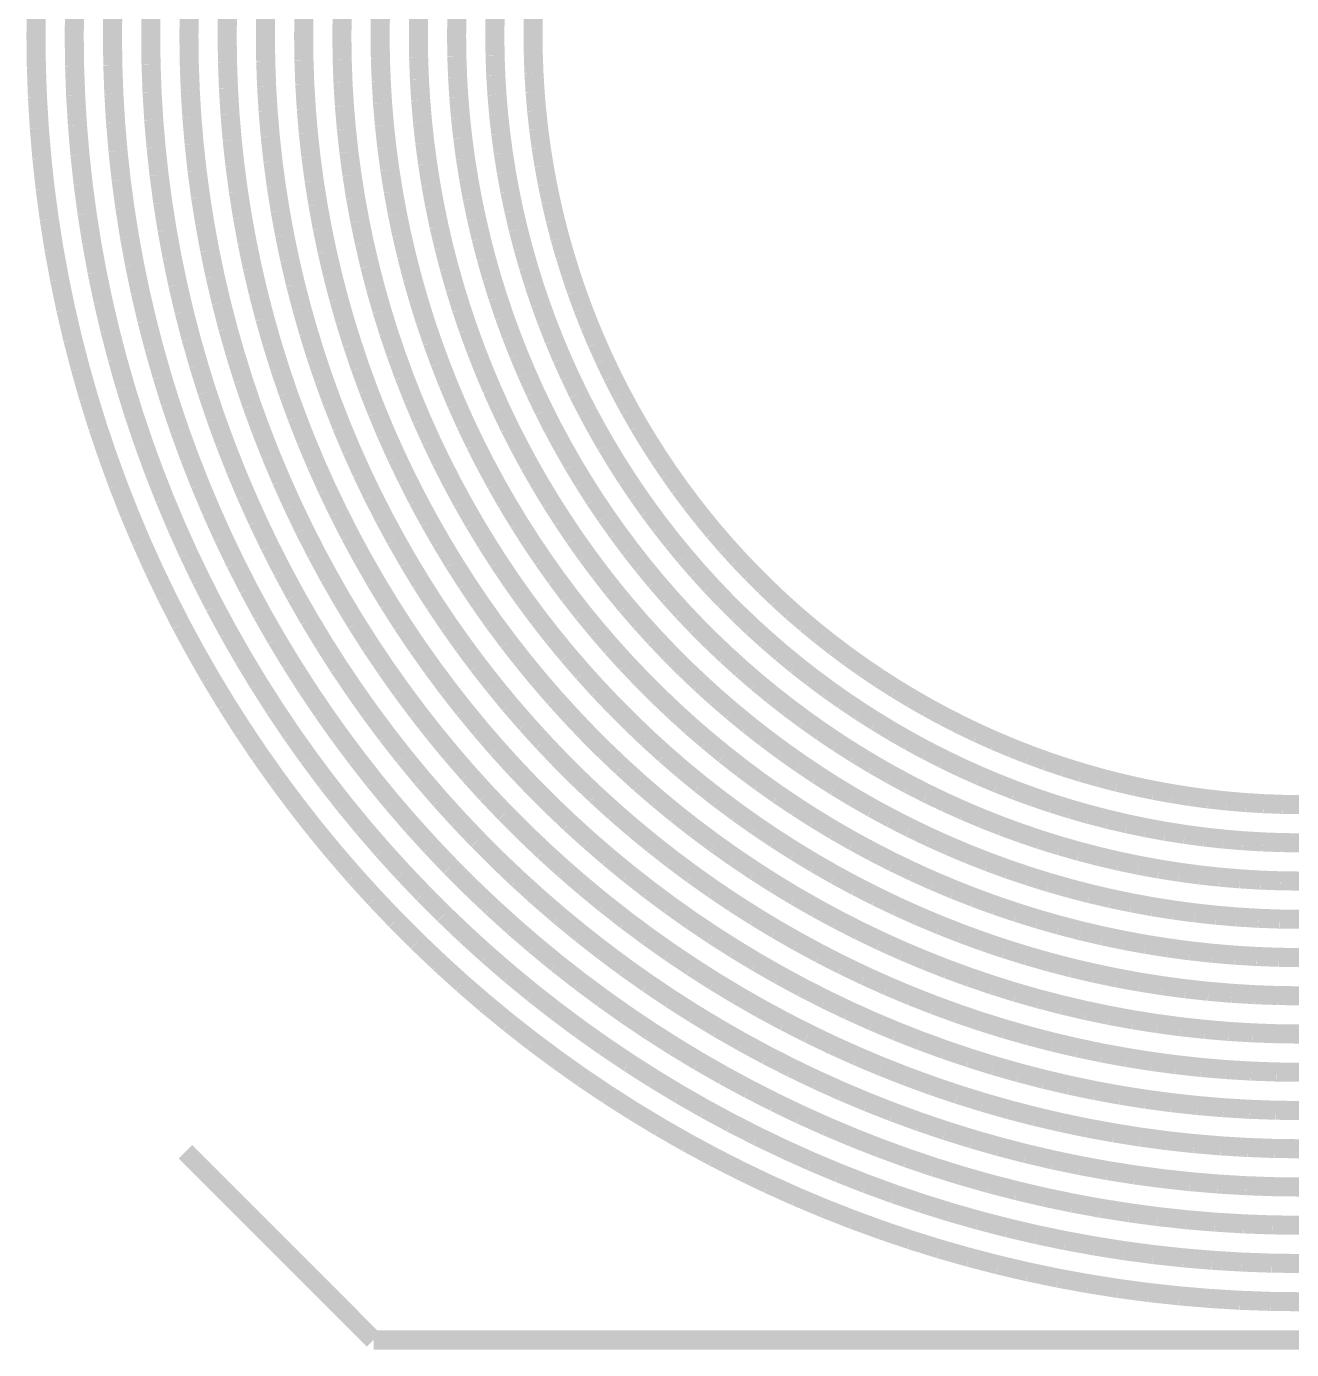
# Model space of a CAD drawing. Header units: millimetres. Extents: x -43 to 75, y 27 to 82.
# Drawn here: x 51.23 to 61.32, y 61.45 to 71.99 of the extents above; entities that cross this region are included whole.
import ezdxf

# ---------------------------------------------------------------- set-up
doc = ezdxf.new("R2010")
doc.units = ezdxf.units.MM
doc.layers.add('solderpaste_top', color=7, linetype='Continuous')

msp = doc.modelspace()

# ---------------------------------------------------------------- linework, layer by layer
at = {"layer": 'solderpaste_top', "color": 171, "const_width": 0.152}
for points in [[(51.3096, 71.9162), (51.3126, 72.1618)], [(55.2738, 72.066), (55.2792, 72.2157)], [(51.6144, 71.9162), (51.6173, 72.1544)], [(51.9192, 71.9162), (51.922, 72.147)], [(52.224, 71.9162), (52.2267, 72.1397)], [(52.5288, 71.9162), (52.5314, 72.1323)], [(52.8336, 71.9162), (52.8361, 72.1249)], [(53.1384, 71.9162), (53.1408, 72.1176)], [(53.4432, 71.9162), (53.4455, 72.1102)], [(53.748, 71.9162), (53.7503, 72.1028)], [(54.0528, 71.9162), (54.055, 72.0955)], [(54.3576, 71.9162), (54.3597, 72.0881)], [(54.6624, 71.9162), (54.6644, 72.0807)], [(54.9672, 71.9162), (54.9691, 72.0734)], [(55.272, 71.9162), (55.2738, 72.066)], [(51.3125, 71.6725), (51.3096, 71.9162)], [(51.6173, 71.6798), (51.6144, 71.9162)], [(51.922, 71.6872), (51.9192, 71.9162)], [(52.2267, 71.6946), (52.224, 71.9162)], [(52.5314, 71.7019), (52.5288, 71.9162)], [(52.8361, 71.7093), (52.8336, 71.9162)], [(53.1408, 71.7167), (53.1384, 71.9162)], [(53.4455, 71.724), (53.4432, 71.9162)], [(53.7502, 71.7314), (53.748, 71.9162)], [(54.0549, 71.7388), (54.0528, 71.9162)], [(54.3597, 71.7461), (54.3576, 71.9162)], [(54.6644, 71.7535), (54.6624, 71.9162)], [(54.9691, 71.7609), (54.9672, 71.9162)], [(55.272, 71.9162), (55.2738, 71.7682)], [(54.0614, 71.5614), (54.0549, 71.7388)], [(54.3658, 71.5762), (54.3597, 71.7461)], [(54.6703, 71.5909), (54.6644, 71.7535)], [(54.9747, 71.6056), (54.9691, 71.7609)], [(55.2738, 71.7682), (55.2792, 71.6203)], [(51.3214, 71.4289), (51.3125, 71.6725)], [(51.6258, 71.4436), (51.6173, 71.6798)], [(51.9303, 71.4584), (51.922, 71.6872)], [(52.2347, 71.4731), (52.2267, 71.6946)], [(52.5392, 71.4878), (52.5314, 71.7019)], [(52.8436, 71.5025), (52.8361, 71.7093)], [(53.148, 71.5173), (53.1408, 71.7167)], [(53.4525, 71.532), (53.4455, 71.724)], [(53.7569, 71.5467), (53.7502, 71.7314)], [(53.4641, 71.3402), (53.4525, 71.532)], [(53.7681, 71.3622), (53.7569, 71.5467)], [(54.0721, 71.3843), (54.0614, 71.5614)], [(54.3761, 71.4064), (54.3658, 71.5762)], [(54.6801, 71.4285), (54.6703, 71.5909)], [(54.9841, 71.4506), (54.9747, 71.6056)], [(55.2792, 71.6203), (55.2881, 71.4726)], [(51.3361, 71.1856), (51.3214, 71.4289)], [(51.6401, 71.2077), (51.6258, 71.4436)], [(51.9441, 71.2298), (51.9303, 71.4584)], [(52.2481, 71.2519), (52.2347, 71.4731)], [(52.5521, 71.2739), (52.5392, 71.4878)], [(52.8561, 71.296), (52.8436, 71.5025)], [(53.1601, 71.3181), (53.148, 71.5173)], [(54.6938, 71.2664), (54.6801, 71.4285)], [(54.9972, 71.2958), (54.9841, 71.4506)], [(55.2881, 71.4726), (55.3006, 71.3252)], [(53.1769, 71.1193), (53.1601, 71.3181)], [(53.4803, 71.1487), (53.4641, 71.3402)], [(53.7837, 71.1781), (53.7681, 71.3622)], [(54.0871, 71.2075), (54.0721, 71.3843)], [(54.3905, 71.2369), (54.3761, 71.4064)], [(55.3006, 71.3252), (55.3166, 71.1781)], [(51.9634, 71.0016), (51.9441, 71.2298)], [(52.2668, 71.031), (52.2481, 71.2519)], [(52.5702, 71.0604), (52.5521, 71.2739)], [(52.8736, 71.0898), (52.8561, 71.296)], [(54.4089, 71.0679), (54.3905, 71.2369)], [(54.7115, 71.1046), (54.6938, 71.2664)], [(55.0141, 71.1413), (54.9972, 71.2958)], [(51.3567, 70.9428), (51.3361, 71.1856)], [(51.6601, 70.9722), (51.6401, 71.2077)], [(53.1986, 70.9209), (53.1769, 71.1193)], [(53.5012, 70.9576), (53.4803, 71.1487)], [(53.8038, 70.9944), (53.7837, 71.1781)], [(54.1063, 71.0311), (54.0871, 71.2075)], [(54.7331, 70.9433), (54.7115, 71.1046)], [(55.0347, 70.9874), (55.0141, 71.1413)], [(55.3166, 71.1781), (55.3363, 71.0314)], [(51.9883, 70.7739), (51.9634, 71.0016)], [(52.2909, 70.8107), (52.2668, 71.031)], [(52.5934, 70.8474), (52.5702, 71.0604)], [(52.896, 70.8842), (52.8736, 71.0898)], [(54.1299, 70.8552), (54.1063, 71.0311)], [(54.4315, 70.8993), (54.4089, 71.0679)], [(55.3363, 71.0314), (55.3594, 70.8852)], [(51.3831, 70.7005), (51.3567, 70.9428)], [(51.6857, 70.7372), (51.6601, 70.9722)], [(53.225, 70.7231), (53.1986, 70.9209)], [(53.5266, 70.7672), (53.5012, 70.9576)], [(53.8283, 70.8112), (53.8038, 70.9944)], [(54.4581, 70.7313), (54.4315, 70.8993)], [(54.7585, 70.7826), (54.7331, 70.9433)], [(55.059, 70.8339), (55.0347, 70.9874)], [(52.3202, 70.591), (52.2909, 70.8107)], [(52.6218, 70.635), (52.5934, 70.8474)], [(52.9234, 70.6791), (52.896, 70.8842)], [(53.8572, 70.6287), (53.8283, 70.8112)], [(54.1576, 70.68), (54.1299, 70.8552)], [(55.087, 70.6811), (55.059, 70.8339)], [(55.3594, 70.8852), (55.3861, 70.7397)], [(51.4154, 70.4589), (51.3831, 70.7005)], [(51.717, 70.5029), (51.6857, 70.7372)], [(52.0186, 70.547), (51.9883, 70.7739)], [(53.2563, 70.526), (53.225, 70.7231)], [(53.5567, 70.5774), (53.5266, 70.7672)], [(54.4887, 70.564), (54.4581, 70.7313)], [(54.7878, 70.6226), (54.7585, 70.7826)], [(55.3861, 70.7397), (55.4163, 70.5948)], [(52.3549, 70.3721), (52.3202, 70.591)], [(52.6554, 70.4234), (52.6218, 70.635)], [(52.9558, 70.4747), (52.9234, 70.6791)], [(53.5914, 70.3883), (53.5567, 70.5774)], [(53.8905, 70.4469), (53.8572, 70.6287)], [(54.1896, 70.5055), (54.1576, 70.68)], [(54.821, 70.4633), (54.7878, 70.6226)], [(55.1186, 70.5291), (55.087, 70.6811)], [(55.4163, 70.5948), (55.4499, 70.4507)], [(51.754, 70.2695), (51.717, 70.5029)], [(52.0545, 70.3208), (52.0186, 70.547)], [(52.9931, 70.2712), (52.9558, 70.4747)], [(53.2922, 70.3298), (53.2563, 70.526)], [(54.2258, 70.3317), (54.1896, 70.5055)], [(54.5234, 70.3975), (54.4887, 70.564)], [(55.154, 70.3778), (55.1186, 70.5291)], [(51.4536, 70.2182), (51.4154, 70.4589)], [(52.3949, 70.1541), (52.3549, 70.3721)], [(52.694, 70.2127), (52.6554, 70.4234)], [(53.6305, 70.2002), (53.5914, 70.3883)], [(53.9282, 70.266), (53.8905, 70.4469)], [(54.5621, 70.2319), (54.5234, 70.3975)], [(54.8581, 70.3048), (54.821, 70.4633)], [(55.193, 70.2274), (55.154, 70.3778)], [(55.4499, 70.4507), (55.4871, 70.3075)], [(51.7966, 70.037), (51.754, 70.2695)], [(52.0957, 70.0955), (52.0545, 70.3208)], [(53.0353, 70.0687), (52.9931, 70.2712)], [(53.3329, 70.1344), (53.2922, 70.3298)], [(53.9702, 70.086), (53.9282, 70.266)], [(54.2662, 70.159), (54.2258, 70.3317)], [(54.8989, 70.1473), (54.8581, 70.3048)], [(55.4871, 70.3075), (55.5277, 70.1652)], [(51.4975, 69.9784), (51.4536, 70.2182)], [(52.4401, 69.9371), (52.3949, 70.1541)], [(52.7377, 70.0029), (52.694, 70.2127)], [(53.6743, 70.0131), (53.6305, 70.2002)], [(54.3107, 69.9872), (54.2662, 70.159)], [(54.6048, 70.0673), (54.5621, 70.2319)], [(55.2356, 70.078), (55.193, 70.2274)], [(55.5277, 70.1652), (55.5717, 70.0239)], [(52.1425, 69.8713), (52.0957, 70.0955)], [(53.0824, 69.8672), (53.0353, 70.0687)], [(53.3783, 69.9401), (53.3329, 70.1344)], [(54.0166, 69.9071), (53.9702, 70.086)], [(54.6515, 69.9037), (54.6048, 70.0673)], [(54.9435, 69.9909), (54.8989, 70.1473)], [(55.2818, 69.9297), (55.2356, 70.078)], [(51.5472, 69.7398), (51.4975, 69.9784)], [(51.8448, 69.8056), (51.7966, 70.037)], [(52.7865, 69.7942), (52.7377, 70.0029)], [(53.7225, 69.827), (53.6743, 70.0131)], [(54.3594, 69.8166), (54.3107, 69.9872)], [(54.9919, 69.8355), (54.9435, 69.9909)], [(55.5717, 70.0239), (55.6191, 69.8837)], [(52.1946, 69.6483), (52.1425, 69.8713)], [(52.4905, 69.7213), (52.4401, 69.9371)], [(53.1343, 69.6669), (53.0824, 69.8672)], [(53.4284, 69.747), (53.3783, 69.9401)], [(54.0673, 69.7294), (54.0166, 69.9071)], [(54.7021, 69.7413), (54.6515, 69.9037)], [(55.3316, 69.7826), (55.2818, 69.9297)], [(55.6191, 69.8837), (55.6699, 69.7447)], [(51.6027, 69.5025), (51.5472, 69.7398)], [(51.8986, 69.5754), (51.8448, 69.8056)], [(52.8402, 69.5868), (52.7865, 69.7942)], [(53.4832, 69.5551), (53.4284, 69.747)], [(53.7752, 69.6422), (53.7225, 69.827)], [(54.4122, 69.6472), (54.3594, 69.8166)], [(54.7566, 69.5802), (54.7021, 69.7413)], [(55.0441, 69.6814), (54.9919, 69.8355)], [(55.3849, 69.6367), (55.3316, 69.7826)], [(55.6699, 69.7447), (55.7241, 69.607)], [(52.2521, 69.4267), (52.1946, 69.6483)], [(52.5461, 69.5068), (52.4905, 69.7213)], [(53.1911, 69.4679), (53.1343, 69.6669)], [(53.8324, 69.4588), (53.7752, 69.6422)], [(54.1223, 69.553), (54.0673, 69.7294)], [(54.4691, 69.4791), (54.4122, 69.6472)], [(55.0999, 69.5286), (55.0441, 69.6814)], [(55.4418, 69.4921), (55.3849, 69.6367)], [(51.958, 69.3466), (51.8986, 69.5754)], [(52.899, 69.3808), (52.8402, 69.5868)], [(53.5425, 69.3646), (53.4832, 69.5551)], [(54.1815, 69.3779), (54.1223, 69.553)], [(54.815, 69.4205), (54.7566, 69.5802)], [(55.1595, 69.3771), (55.0999, 69.5286)], [(55.7241, 69.607), (55.7815, 69.4707)], [(51.6639, 69.2665), (51.6027, 69.5025)], [(52.3149, 69.2065), (52.2521, 69.4267)], [(52.607, 69.2936), (52.5461, 69.5068)], [(53.2527, 69.2704), (53.1911, 69.4679)], [(53.894, 69.2767), (53.8324, 69.4588)], [(54.53, 69.3124), (54.4691, 69.4791)], [(54.8772, 69.2622), (54.815, 69.4205)], [(55.5021, 69.3489), (55.4418, 69.4921)], [(55.7815, 69.4707), (55.8423, 69.3357)], [(52.0228, 69.1193), (51.958, 69.3466)], [(52.9628, 69.1762), (52.899, 69.3808)], [(53.6065, 69.1756), (53.5425, 69.3646)], [(54.245, 69.2043), (54.1815, 69.3779)], [(54.5949, 69.1473), (54.53, 69.3124)], [(55.2227, 69.2272), (55.1595, 69.3771)], [(55.5658, 69.2073), (55.5021, 69.3489)], [(55.8423, 69.3357), (55.9062, 69.2023)], [(51.7307, 69.0322), (51.6639, 69.2665)], [(52.383, 68.9878), (52.3149, 69.2065)], [(52.6729, 69.082), (52.607, 69.2936)], [(53.319, 69.0744), (53.2527, 69.2704)], [(53.96, 69.0962), (53.894, 69.2767)], [(54.9432, 69.1055), (54.8772, 69.2622)], [(55.2894, 69.0788), (55.2227, 69.2272)], [(55.633, 69.0672), (55.5658, 69.2073)], [(52.0931, 68.8936), (52.0228, 69.1193)], [(53.0314, 68.9732), (52.9628, 69.1762)], [(53.675, 68.9882), (53.6065, 69.1756)], [(54.3126, 69.0323), (54.245, 69.2043)], [(54.6638, 68.9837), (54.5949, 69.1473)], [(55.013, 68.9504), (54.9432, 69.1055)], [(55.9062, 69.2023), (55.9734, 69.0704)], [(51.8032, 68.7995), (51.7307, 69.0322)], [(52.7439, 68.8721), (52.6729, 69.082)], [(53.39, 68.8801), (53.319, 69.0744)], [(54.0303, 68.9174), (53.96, 69.0962)], [(54.3843, 68.862), (54.3126, 69.0323)], [(55.3598, 68.9321), (55.2894, 69.0788)], [(55.7035, 68.9288), (55.633, 69.0672)], [(55.9734, 69.0704), (56.0438, 68.9402)], [(52.1689, 68.6697), (52.0931, 68.8936)], [(52.4564, 68.7709), (52.383, 68.9878)], [(53.105, 68.772), (53.0314, 68.9732)], [(53.748, 68.8025), (53.675, 68.9882)], [(54.1049, 68.7403), (54.0303, 68.9174)], [(54.7366, 68.8219), (54.6638, 68.9837)], [(55.0865, 68.797), (55.013, 68.9504)], [(55.4336, 68.7871), (55.3598, 68.9321)], [(55.7774, 68.7921), (55.7035, 68.9288)], [(56.0438, 68.9402), (56.1172, 68.8118)], [(51.8814, 68.5686), (51.8032, 68.7995)], [(52.82, 68.6639), (52.7439, 68.8721)], [(53.4657, 68.6875), (53.39, 68.8801)], [(53.8255, 68.6186), (53.748, 68.8025)], [(54.4602, 68.6935), (54.3843, 68.862)], [(54.8133, 68.6619), (54.7366, 68.8219)], [(55.1638, 68.6455), (55.0865, 68.797)], [(55.511, 68.644), (55.4336, 68.7871)], [(55.8545, 68.6573), (55.7774, 68.7921)], [(56.1172, 68.8118), (56.1938, 68.6851)], [(52.535, 68.5558), (52.4564, 68.7709)], [(53.1834, 68.5726), (53.105, 68.772)], [(53.546, 68.4968), (53.4657, 68.6875)], [(54.1838, 68.565), (54.1049, 68.7403)], [(54.5401, 68.5268), (54.4602, 68.6935)], [(56.1938, 68.6851), (56.2734, 68.5604)], [(52.25, 68.4477), (52.1689, 68.6697)], [(52.9011, 68.4576), (52.82, 68.6639)], [(53.2666, 68.3751), (53.1834, 68.5726)], [(53.9074, 68.4366), (53.8255, 68.6186)], [(54.8939, 68.5038), (54.8133, 68.6619)], [(55.2446, 68.4958), (55.1638, 68.6455)], [(55.5918, 68.5027), (55.511, 68.644)], [(55.9349, 68.5243), (55.8545, 68.6573)], [(51.965, 68.3397), (51.8814, 68.5686)], [(52.6188, 68.3427), (52.535, 68.5558)], [(53.6309, 68.3082), (53.546, 68.4968)], [(54.2669, 68.3918), (54.1838, 68.565)], [(54.624, 68.3622), (54.5401, 68.5268)], [(54.9782, 68.3477), (54.8939, 68.5038)], [(55.3291, 68.3482), (55.2446, 68.4958)], [(55.676, 68.3635), (55.5918, 68.5027)], [(56.0184, 68.3934), (55.9349, 68.5243)], [(56.2734, 68.5604), (56.356, 68.4376)], [(52.3365, 68.2278), (52.25, 68.4477)], [(52.9871, 68.2534), (52.9011, 68.4576)], [(53.3545, 68.1797), (53.2666, 68.3751)], [(53.9936, 68.2567), (53.9074, 68.4366)], [(54.3541, 68.2205), (54.2669, 68.3918)], [(54.7118, 68.1996), (54.624, 68.3622)], [(55.7635, 68.2263), (55.676, 68.3635)], [(56.1051, 68.2645), (56.0184, 68.3934)], [(56.356, 68.4376), (56.4415, 68.3168)], [(52.0542, 68.1128), (51.965, 68.3397)], [(52.7077, 68.1317), (52.6188, 68.3427)], [(53.7204, 68.1216), (53.6309, 68.3082)], [(54.0842, 68.0789), (53.9936, 68.2567)], [(55.0663, 68.1937), (54.9782, 68.3477)], [(55.417, 68.2027), (55.3291, 68.3482)], [(56.1949, 68.1377), (56.1051, 68.2645)], [(56.4415, 68.3168), (56.5299, 68.1982)], [(52.4283, 68.0099), (52.3365, 68.2278)], [(53.0781, 68.0513), (52.9871, 68.2534)], [(53.4472, 67.9865), (53.3545, 68.1797)], [(54.4455, 68.0515), (54.3541, 68.2205)], [(54.8036, 68.0392), (54.7118, 68.1996)], [(55.1581, 68.0418), (55.0663, 68.1937)], [(55.5085, 68.0593), (55.417, 68.2027)], [(55.8543, 68.0913), (55.7635, 68.2263)], [(56.5299, 68.1982), (56.6212, 68.0817)], [(52.1488, 67.8882), (52.0542, 68.1128)], [(52.8017, 67.9228), (52.7077, 68.1317)], [(53.1739, 67.8514), (53.0781, 68.0513)], [(53.8143, 67.9372), (53.7204, 68.1216)], [(54.1791, 67.9033), (54.0842, 68.0789)], [(54.5409, 67.8847), (54.4455, 68.0515)], [(55.6034, 67.9182), (55.5085, 68.0593)], [(55.9483, 67.9585), (55.8543, 68.0913)], [(56.2877, 68.0131), (56.1949, 68.1377)], [(56.6212, 68.0817), (56.7152, 67.9674)], [(52.5253, 67.7944), (52.4283, 68.0099)], [(53.5444, 67.7956), (53.4472, 67.9865)], [(54.8992, 67.881), (54.8036, 68.0392)], [(55.2536, 67.8923), (55.1581, 68.0418)], [(56.0455, 67.8281), (55.9483, 67.9585)], [(56.3835, 67.8908), (56.2877, 68.0131)], [(56.7152, 67.9674), (56.812, 67.8555)], [(52.2489, 67.6659), (52.1488, 67.8882)], [(52.9007, 67.7163), (52.8017, 67.9228)], [(53.2746, 67.6539), (53.1739, 67.8514)], [(53.9127, 67.7552), (53.8143, 67.9372)], [(54.2781, 67.7301), (54.1791, 67.9033)], [(54.6403, 67.7202), (54.5409, 67.8847)], [(54.9986, 67.7252), (54.8992, 67.881)], [(55.3526, 67.745), (55.2536, 67.8923)], [(55.7017, 67.7794), (55.6034, 67.9182)], [(56.4823, 67.7709), (56.3835, 67.8908)], [(56.812, 67.8555), (56.9115, 67.7459)], [(52.6275, 67.5813), (52.5253, 67.7944)], [(53.6463, 67.6071), (53.5444, 67.7956)], [(54.0154, 67.5756), (53.9127, 67.7552)], [(54.3814, 67.5594), (54.2781, 67.7301)], [(55.4552, 67.6002), (55.3526, 67.745)], [(55.8034, 67.643), (55.7017, 67.7794)], [(56.1459, 67.7), (56.0455, 67.8281)], [(56.5839, 67.6534), (56.4823, 67.7709)], [(56.9115, 67.7459), (57.0136, 67.6388)], [(52.3542, 67.4462), (52.2489, 67.6659)], [(53.0047, 67.5123), (52.9007, 67.7163)], [(53.3799, 67.459), (53.2746, 67.6539)], [(54.7437, 67.5582), (54.6403, 67.7202)], [(55.1017, 67.5719), (54.9986, 67.7252)], [(55.9083, 67.5091), (55.8034, 67.643)], [(56.2493, 67.5743), (56.1459, 67.7)], [(56.6883, 67.5384), (56.5839, 67.6534)], [(57.0136, 67.6388), (57.1182, 67.5342)], [(52.7348, 67.3706), (52.6275, 67.5813)], [(53.7527, 67.4211), (53.6463, 67.6071)], [(54.1225, 67.3985), (54.0154, 67.5756)], [(54.4887, 67.3912), (54.3814, 67.5594)], [(54.8509, 67.3987), (54.7437, 67.5582)], [(55.2086, 67.4211), (55.1017, 67.5719)], [(55.5612, 67.4579), (55.4552, 67.6002)], [(56.3557, 67.4513), (56.2493, 67.5743)], [(56.7954, 67.4259), (56.6883, 67.5384)], [(57.1182, 67.5342), (57.2253, 67.4321)], [(52.4649, 67.229), (52.3542, 67.4462)], [(53.1135, 67.3108), (53.0047, 67.5123)], [(53.49, 67.2666), (53.3799, 67.459)], [(53.8635, 67.2377), (53.7527, 67.4211)], [(55.319, 67.2729), (55.2086, 67.4211)], [(55.6706, 67.3182), (55.5612, 67.4579)], [(56.0163, 67.3778), (55.9083, 67.5091)], [(56.4651, 67.3308), (56.3557, 67.4513)], [(56.9053, 67.316), (56.7954, 67.4259)], [(57.2253, 67.4321), (57.3349, 67.3326)], [(52.8471, 67.1627), (52.7348, 67.3706)], [(53.2272, 67.112), (53.1135, 67.3108)], [(54.2337, 67.2241), (54.1225, 67.3985)], [(54.6001, 67.2256), (54.4887, 67.3912)], [(54.962, 67.2419), (54.8509, 67.3987)], [(55.7834, 67.1813), (55.6706, 67.3182)], [(56.1276, 67.2491), (56.0163, 67.3778)], [(56.5773, 67.213), (56.4651, 67.3308)], [(57.0178, 67.2089), (56.9053, 67.316)], [(57.3349, 67.3326), (57.4468, 67.2358)], [(52.5808, 67.0146), (52.4649, 67.229)], [(53.6046, 67.0769), (53.49, 67.2666)], [(53.9788, 67.0571), (53.8635, 67.2377)], [(54.3492, 67.0524), (54.2337, 67.2241)], [(54.7154, 67.0627), (54.6001, 67.2256)], [(55.0768, 67.0878), (54.962, 67.2419)], [(55.433, 67.1274), (55.319, 67.2729)], [(56.2419, 67.1232), (56.1276, 67.2491)], [(56.6924, 67.0979), (56.5773, 67.213)], [(57.1328, 67.1045), (57.0178, 67.2089)], [(57.4468, 67.2358), (57.5611, 67.1418)], [(52.9645, 66.9575), (52.8471, 67.1627)], [(53.3457, 66.9161), (53.2272, 67.112)], [(55.5504, 66.9847), (55.433, 67.1274)], [(55.8994, 67.047), (55.7834, 67.1813)], [(56.3592, 67.0001), (56.2419, 67.1232)], [(56.8102, 66.9857), (56.6924, 67.0979)], [(57.2503, 67.0029), (57.1328, 67.1045)], [(57.5611, 67.1418), (57.6776, 67.0505)], [(52.7018, 66.803), (52.5808, 67.0146)], [(53.7238, 66.89), (53.6046, 67.0769)], [(54.0984, 66.8793), (53.9788, 67.0571)], [(54.4688, 66.8836), (54.3492, 67.0524)], [(54.8346, 66.9027), (54.7154, 67.0627)], [(55.1953, 66.9365), (55.0768, 67.0878)], [(56.0187, 66.9156), (55.8994, 67.047)], [(56.4795, 66.8798), (56.3592, 67.0001)], [(57.3702, 66.9041), (57.2503, 67.0029)], [(57.6776, 67.0505), (57.7962, 66.9621)], [(53.0868, 66.7552), (52.9645, 66.9575)], [(53.4689, 66.723), (53.3457, 66.9161)], [(53.8475, 66.7061), (53.7238, 66.89)], [(54.9577, 66.7457), (54.8346, 66.9027)], [(55.3175, 66.7882), (55.1953, 66.9365)], [(55.6713, 66.8449), (55.5504, 66.9847)], [(56.1411, 66.7872), (56.0187, 66.9156)], [(56.9307, 66.8763), (56.8102, 66.9857)], [(57.4925, 66.8083), (57.3702, 66.9041)], [(57.7962, 66.9621), (57.917, 66.8766)], [(52.8279, 66.5944), (52.7018, 66.803)], [(54.2222, 66.7044), (54.0984, 66.8793)], [(54.5924, 66.7177), (54.4688, 66.8836)], [(55.4431, 66.6428), (55.3175, 66.7882)], [(55.7955, 66.7081), (55.6713, 66.8449)], [(56.2666, 66.6617), (56.1411, 66.7872)], [(56.6026, 66.7625), (56.4795, 66.8798)], [(57.0537, 66.7699), (56.9307, 66.8763)], [(57.6171, 66.7155), (57.4925, 66.8083)], [(57.917, 66.8766), (58.0398, 66.794)], [(58.0398, 66.794), (58.1645, 66.7144)], [(53.2139, 66.556), (53.0868, 66.7552)], [(53.5967, 66.533), (53.4689, 66.723)], [(53.9756, 66.5253), (53.8475, 66.7061)], [(54.3502, 66.5326), (54.2222, 66.7044)], [(54.72, 66.5548), (54.5924, 66.7177)], [(55.0845, 66.5916), (54.9577, 66.7457)], [(55.923, 66.5743), (55.7955, 66.7081)], [(56.7285, 66.6482), (56.6026, 66.7625)], [(57.1794, 66.6665), (57.0537, 66.7699)], [(57.7439, 66.6257), (57.6171, 66.7155)], [(58.1645, 66.7144), (58.2912, 66.6378)], [(52.959, 66.3889), (52.8279, 66.5944)], [(55.215, 66.4407), (55.0845, 66.5916)], [(55.5723, 66.5005), (55.4431, 66.6428)], [(56.0537, 66.4436), (55.923, 66.5743)], [(56.395, 66.5393), (56.2666, 66.6617)], [(56.8572, 66.5369), (56.7285, 66.6482)], [(57.3075, 66.5661), (57.1794, 66.6665)], [(57.8728, 66.539), (57.7439, 66.6257)], [(58.2912, 66.6378), (58.4196, 66.5644)], [(53.3458, 66.3598), (53.2139, 66.556)], [(53.729, 66.3461), (53.5967, 66.533)], [(54.1081, 66.3475), (53.9756, 66.5253)], [(54.4824, 66.3639), (54.3502, 66.5326)], [(54.8515, 66.3951), (54.72, 66.5548)], [(55.7049, 66.3614), (55.5723, 66.5005)], [(56.5264, 66.42), (56.395, 66.5393)], [(56.9885, 66.4289), (56.8572, 66.5369)], [(57.4379, 66.4689), (57.3075, 66.5661)], [(57.5707, 66.3749), (57.4379, 66.4689)], [(58.0037, 66.4555), (57.8728, 66.539)], [(58.4196, 66.5644), (58.5498, 66.494)], [(58.5498, 66.494), (58.6817, 66.4268)], [(53.095, 66.1867), (52.959, 66.3889)], [(53.4824, 66.167), (53.3458, 66.3598)], [(54.6186, 66.1985), (54.4824, 66.3639)], [(54.9869, 66.2385), (54.8515, 66.3951)], [(55.3491, 66.2929), (55.215, 66.4407)], [(55.8408, 66.2255), (55.7049, 66.3614)], [(56.1875, 66.3161), (56.0537, 66.4436)], [(56.6607, 66.304), (56.5264, 66.42)], [(57.1224, 66.324), (56.9885, 66.4289)], [(57.7057, 66.2841), (57.5707, 66.3749)], [(58.1367, 66.3751), (58.0037, 66.4555)], [(58.2715, 66.298), (58.1367, 66.3751)], [(58.6817, 66.4268), (58.8151, 66.3629)], [(58.8151, 66.3629), (58.9501, 66.3021)], [(53.8659, 66.1625), (53.729, 66.3461)], [(54.2447, 66.1731), (54.1081, 66.3475)], [(55.4868, 66.1485), (55.3491, 66.2929)], [(56.3243, 66.1919), (56.1875, 66.3161)], [(56.7976, 66.1912), (56.6607, 66.304)], [(57.2588, 66.2223), (57.1224, 66.324)], [(57.8429, 66.1966), (57.7057, 66.2841)], [(58.4082, 66.2241), (58.2715, 66.298)], [(58.9501, 66.3021), (59.0864, 66.2447)], [(53.2359, 65.9878), (53.095, 66.1867)], [(53.6237, 65.9774), (53.4824, 66.167)], [(54.0071, 65.9822), (53.8659, 66.1625)], [(54.3856, 66.002), (54.2447, 66.1731)], [(54.7587, 66.0364), (54.6186, 66.1985)], [(55.1259, 66.0853), (54.9869, 66.2385)], [(55.6279, 66.0074), (55.4868, 66.1485)], [(55.9799, 66.0929), (55.8408, 66.2255)], [(56.4641, 66.071), (56.3243, 66.1919)], [(56.9373, 66.0818), (56.7976, 66.1912)], [(57.3976, 66.124), (57.2588, 66.2223)], [(57.9821, 66.1124), (57.8429, 66.1966)], [(58.5466, 66.1536), (58.4082, 66.2241)], [(58.6867, 66.0864), (58.5466, 66.1536)], [(59.0864, 66.2447), (59.2241, 66.1905)], [(59.2241, 66.1905), (59.3631, 66.1397)], [(55.2686, 65.9355), (55.1259, 66.0853)], [(56.1222, 65.9637), (55.9799, 66.0929)], [(56.6068, 65.9536), (56.4641, 66.071)], [(57.0796, 65.9758), (56.9373, 66.0818)], [(57.5387, 66.0291), (57.3976, 66.124)], [(58.1234, 66.0316), (57.9821, 66.1124)], [(58.8283, 66.0227), (58.6867, 66.0864)], [(59.3631, 66.1397), (59.5033, 66.0923)], [(59.5033, 66.0923), (59.6446, 66.0483)], [(59.6446, 66.0483), (59.7869, 66.0077)], [(53.3815, 65.7924), (53.2359, 65.9878)], [(53.7694, 65.7914), (53.6237, 65.9774)], [(54.1526, 65.8054), (54.0071, 65.9822)], [(54.5306, 65.8343), (54.3856, 66.002)], [(54.9027, 65.8778), (54.7587, 66.0364)], [(55.7723, 65.8697), (55.6279, 66.0074)], [(56.2676, 65.8381), (56.1222, 65.9637)], [(56.7523, 65.8396), (56.6068, 65.9536)], [(57.2244, 65.8732), (57.0796, 65.9758)], [(57.6821, 65.9376), (57.5387, 66.0291)], [(57.8276, 65.8497), (57.6821, 65.9376)], [(58.2665, 65.9542), (58.1234, 66.0316)], [(58.4115, 65.8804), (58.2665, 65.9542)], [(58.9715, 65.9624), (58.8283, 66.0227)], [(59.1161, 65.9055), (58.9715, 65.9624)], [(59.7869, 66.0077), (59.9301, 65.9705)], [(59.9301, 65.9705), (60.0742, 65.9369)], [(60.0742, 65.9369), (60.2191, 65.9067)], [(54.6795, 65.6702), (54.5306, 65.8343)], [(55.0505, 65.7226), (54.9027, 65.8778)], [(55.4149, 65.7892), (55.2686, 65.9355)], [(55.9201, 65.7356), (55.7723, 65.8697)], [(56.4159, 65.7159), (56.2676, 65.8381)], [(56.9005, 65.7292), (56.7523, 65.8396)], [(57.3717, 65.7742), (57.2244, 65.8732)], [(57.9752, 65.7652), (57.8276, 65.8497)], [(58.5582, 65.81), (58.4115, 65.8804)], [(59.262, 65.8522), (59.1161, 65.9055)], [(59.4091, 65.8024), (59.262, 65.8522)], [(60.2191, 65.9067), (60.3646, 65.88)], [(60.3646, 65.88), (60.5108, 65.8569)], [(60.5108, 65.8569), (60.6575, 65.8372)], [(60.6575, 65.8372), (60.8046, 65.8212)], [(53.5318, 65.6005), (53.3815, 65.7924)], [(53.9197, 65.6089), (53.7694, 65.7914)], [(54.3024, 65.6322), (54.1526, 65.8054)], [(55.5647, 65.6465), (55.4149, 65.7892)], [(56.071, 65.6051), (55.9201, 65.7356)], [(57.0513, 65.6223), (56.9005, 65.7292)], [(57.5212, 65.6787), (57.3717, 65.7742)], [(58.1249, 65.6844), (57.9752, 65.7652)], [(58.7066, 65.7433), (58.5582, 65.81)], [(58.8565, 65.6801), (58.7066, 65.7433)], [(59.5574, 65.7562), (59.4091, 65.8024)], [(59.7068, 65.7136), (59.5574, 65.7562)], [(60.8046, 65.8212), (60.952, 65.8087)], [(60.952, 65.8087), (61.0997, 65.7998)], [(61.0997, 65.7998), (61.2476, 65.7944)], [(61.2476, 65.7944), (61.3956, 65.7926)], [(54.4563, 65.4626), (54.3024, 65.6322)], [(54.8324, 65.5097), (54.6795, 65.6702)], [(55.202, 65.5711), (55.0505, 65.7226)], [(55.7179, 65.5075), (55.5647, 65.6465)], [(56.5672, 65.5974), (56.4159, 65.7159)], [(57.2046, 65.5192), (57.0513, 65.6223)], [(57.6731, 65.5869), (57.5212, 65.6787)], [(58.2764, 65.6071), (58.1249, 65.6844)], [(59.008, 65.6205), (58.8565, 65.6801)], [(59.1608, 65.5647), (59.008, 65.6205)], [(59.8572, 65.6746), (59.7068, 65.7136)], [(60.0085, 65.6392), (59.8572, 65.6746)], [(60.1605, 65.6076), (60.0085, 65.6392)], [(53.6867, 65.4123), (53.5318, 65.6005)], [(54.0743, 65.4301), (53.9197, 65.6089)], [(55.3572, 65.4233), (55.202, 65.5711)], [(56.2251, 65.4783), (56.071, 65.6051)], [(56.7213, 65.4826), (56.5672, 65.5974)], [(57.3604, 65.4198), (57.2046, 65.5192)], [(57.8271, 65.4988), (57.6731, 65.5869)], [(58.4298, 65.5336), (58.2764, 65.6071)], [(58.5849, 65.4638), (58.4298, 65.5336)], [(59.3149, 65.5125), (59.1608, 65.5647)], [(60.3133, 65.5796), (60.1605, 65.6076)], [(60.4668, 65.5553), (60.3133, 65.5796)], [(60.6207, 65.5347), (60.4668, 65.5553)], [(60.7752, 65.5178), (60.6207, 65.5347)], [(60.93, 65.5047), (60.7752, 65.5178)], [(53.8461, 65.2279), (53.6867, 65.4123)], [(54.2331, 65.255), (54.0743, 65.4301)], [(54.6143, 65.2968), (54.4563, 65.4626)], [(54.9891, 65.353), (54.8324, 65.5097)], [(55.5158, 65.2793), (55.3572, 65.4233)], [(55.8745, 65.3721), (55.7179, 65.5075)], [(56.3821, 65.3552), (56.2251, 65.4783)], [(56.8781, 65.3715), (56.7213, 65.4826)], [(57.5186, 65.3242), (57.3604, 65.4198)], [(57.9832, 65.4145), (57.8271, 65.4988)], [(58.1413, 65.3339), (57.9832, 65.4145)], [(58.7416, 65.3978), (58.5849, 65.4638)], [(59.4703, 65.4641), (59.3149, 65.5125)], [(59.6267, 65.4195), (59.4703, 65.4641)], [(59.7842, 65.3787), (59.6267, 65.4195)], [(61.085, 65.4953), (60.93, 65.5047)], [(61.2403, 65.4897), (61.085, 65.4953)], [(61.3956, 65.4878), (61.2403, 65.4897)], [(55.1496, 65.2001), (54.9891, 65.353)], [(56.0342, 65.2406), (55.8745, 65.3721)], [(56.5421, 65.236), (56.3821, 65.3552)], [(57.0376, 65.2643), (56.8781, 65.3715)], [(57.679, 65.2324), (57.5186, 65.3242)], [(58.3013, 65.2572), (58.1413, 65.3339)], [(58.8999, 65.3356), (58.7416, 65.3978)], [(59.0596, 65.2772), (58.8999, 65.3356)], [(59.9427, 65.3416), (59.7842, 65.3787)], [(60.102, 65.3084), (59.9427, 65.3416)], [(60.262, 65.2791), (60.102, 65.3084)], [(54.0099, 65.0475), (53.8461, 65.2279)], [(54.3962, 65.0839), (54.2331, 65.255)], [(54.7762, 65.1349), (54.6143, 65.2968)], [(55.3137, 65.0512), (55.1496, 65.2001)], [(55.6779, 65.1392), (55.5158, 65.2793)], [(56.1971, 65.113), (56.0342, 65.2406)], [(56.705, 65.1207), (56.5421, 65.236)], [(57.1996, 65.1609), (57.0376, 65.2643)], [(57.8416, 65.1446), (57.679, 65.2324)], [(58.4631, 65.1844), (58.3013, 65.2572)], [(59.2207, 65.2227), (59.0596, 65.2772)], [(59.3831, 65.1721), (59.2207, 65.2227)], [(60.4227, 65.2537), (60.262, 65.2791)], [(60.584, 65.2321), (60.4227, 65.2537)], [(60.7458, 65.2144), (60.584, 65.2321)], [(60.9079, 65.2007), (60.7458, 65.2144)], [(61.0703, 65.1909), (60.9079, 65.2007)], [(54.942, 64.9769), (54.7762, 65.1349)], [(55.8433, 65.003), (55.6779, 65.1392)], [(56.363, 64.9894), (56.1971, 65.113)], [(56.8706, 65.0093), (56.705, 65.1207)], [(57.3641, 65.0615), (57.1996, 65.1609)], [(58.0062, 65.0607), (57.8416, 65.1446)], [(58.6267, 65.1155), (58.4631, 65.1844)], [(58.7918, 65.0506), (58.6267, 65.1155)], [(59.5467, 65.1254), (59.3831, 65.1721)], [(59.7113, 65.0827), (59.5467, 65.1254)], [(61.2329, 65.185), (61.0703, 65.1909)], [(61.3956, 65.183), (61.2329, 65.185)], [(54.1781, 64.871), (54.0099, 65.0475)], [(54.5633, 64.9168), (54.3962, 65.0839)], [(55.4814, 64.9062), (55.3137, 65.0512)], [(56.012, 64.8708), (55.8433, 65.003)], [(56.5318, 64.8698), (56.363, 64.9894)], [(57.0388, 64.902), (56.8706, 65.0093)], [(57.5309, 64.9661), (57.3641, 65.0615)], [(58.1729, 64.9808), (58.0062, 65.0607)], [(58.9585, 64.9897), (58.7918, 65.0506)], [(59.1266, 64.9328), (58.9585, 64.9897)], [(59.8769, 65.044), (59.7113, 65.0827)], [(60.0434, 65.0093), (59.8769, 65.044)], [(60.2107, 64.9787), (60.0434, 65.0093)], [(54.7344, 64.7537), (54.5633, 64.9168)], [(55.1116, 64.823), (54.942, 64.9769)], [(55.6525, 64.7653), (55.4814, 64.9062)], [(57.2095, 64.7987), (57.0388, 64.902)], [(57.6999, 64.8747), (57.5309, 64.9661)], [(58.3414, 64.9049), (58.1729, 64.9808)], [(58.5117, 64.8332), (58.3414, 64.9049)], [(59.296, 64.88), (59.1266, 64.9328)], [(60.3787, 64.9521), (60.2107, 64.9787)], [(60.5473, 64.9295), (60.3787, 64.9521)], [(60.7163, 64.9111), (60.5473, 64.9295)], [(60.8858, 64.8967), (60.7163, 64.9111)], [(61.0556, 64.8864), (60.8858, 64.8967)], [(61.2255, 64.8803), (61.0556, 64.8864)], [(54.3504, 64.6987), (54.1781, 64.871)], [(55.2848, 64.6732), (55.1116, 64.823)], [(56.1838, 64.7428), (56.012, 64.8708)], [(56.7035, 64.7543), (56.5318, 64.8698)], [(57.3827, 64.6997), (57.2095, 64.7987)], [(57.8712, 64.7875), (57.6999, 64.8747)], [(58.0444, 64.7044), (57.8712, 64.7875)], [(58.6837, 64.7656), (58.5117, 64.8332)], [(59.4666, 64.8313), (59.296, 64.88)], [(59.6384, 64.7868), (59.4666, 64.8313)], [(59.8111, 64.7464), (59.6384, 64.7868)], [(61.3956, 64.8782), (61.2255, 64.8803)], [(54.5269, 64.5305), (54.3504, 64.6987)], [(54.9095, 64.5949), (54.7344, 64.7537)], [(55.4616, 64.5277), (55.2848, 64.6732)], [(55.8269, 64.6287), (55.6525, 64.7653)], [(56.3587, 64.619), (56.1838, 64.7428)], [(56.8779, 64.6431), (56.7035, 64.7543)], [(57.5583, 64.6048), (57.3827, 64.6997)], [(58.2197, 64.6255), (58.0444, 64.7044)], [(58.8573, 64.7021), (58.6837, 64.7656)], [(59.0324, 64.6429), (58.8573, 64.7021)], [(59.9849, 64.7102), (59.8111, 64.7464)], [(60.1594, 64.6782), (59.9849, 64.7102)], [(60.3346, 64.6505), (60.1594, 64.6782)], [(55.0883, 64.4403), (54.9095, 64.5949)], [(56.0047, 64.4962), (55.8269, 64.6287)], [(56.5365, 64.4994), (56.3587, 64.619)], [(57.055, 64.536), (56.8779, 64.6431)], [(57.7361, 64.5142), (57.5583, 64.6048)], [(58.3968, 64.5509), (58.2197, 64.6255)], [(59.2088, 64.5879), (59.0324, 64.6429)], [(59.3865, 64.5372), (59.2088, 64.5879)], [(60.5105, 64.6269), (60.3346, 64.6505)], [(60.6869, 64.6077), (60.5105, 64.6269)], [(60.8637, 64.5927), (60.6869, 64.6077)], [(61.0408, 64.582), (60.8637, 64.5927)], [(61.2182, 64.5755), (61.0408, 64.582)], [(61.3956, 64.5734), (61.2182, 64.5755)], [(54.7073, 64.3667), (54.5269, 64.5305)], [(55.6419, 64.3865), (55.4616, 64.5277)], [(56.1855, 64.3681), (56.0047, 64.4962)], [(56.7171, 64.3841), (56.5365, 64.4994)], [(57.2346, 64.4333), (57.055, 64.536)], [(57.916, 64.428), (57.7361, 64.5142)], [(58.5756, 64.4806), (58.3968, 64.5509)], [(58.7561, 64.4146), (58.5756, 64.4806)], [(59.5654, 64.4908), (59.3865, 64.5372)], [(59.7454, 64.4488), (59.5654, 64.4908)], [(54.8917, 64.2073), (54.7073, 64.3667)], [(55.2708, 64.29), (55.0883, 64.4403)], [(55.8255, 64.2496), (55.6419, 64.3865)], [(56.3694, 64.2444), (56.1855, 64.3681)], [(56.9005, 64.2733), (56.7171, 64.3841)], [(57.4166, 64.3349), (57.2346, 64.4333)], [(58.098, 64.3461), (57.916, 64.428)], [(58.9382, 64.353), (58.7561, 64.4146)], [(59.9263, 64.4111), (59.7454, 64.4488)], [(60.1081, 64.3778), (59.9263, 64.4111)], [(60.2906, 64.3489), (60.1081, 64.3778)], [(55.4568, 64.1443), (55.2708, 64.29)], [(56.0124, 64.1173), (55.8255, 64.2496)], [(57.0865, 64.1669), (56.9005, 64.2733)], [(57.601, 64.241), (57.4166, 64.3349)], [(58.2819, 64.2686), (58.098, 64.3461)], [(58.4676, 64.1956), (58.2819, 64.2686)], [(59.1216, 64.2958), (58.9382, 64.353)], [(59.3064, 64.2431), (59.1216, 64.2958)], [(60.4738, 64.3244), (60.2906, 64.3489)], [(60.6575, 64.3043), (60.4738, 64.3244)], [(60.8416, 64.2887), (60.6575, 64.3043)], [(61.0261, 64.2775), (60.8416, 64.2887)], [(61.2108, 64.2708), (61.0261, 64.2775)], [(61.3956, 64.2686), (61.2108, 64.2708)], [(55.0799, 64.0524), (54.8917, 64.2073)], [(55.6464, 64.003), (55.4568, 64.1443)], [(56.5563, 64.1252), (56.3694, 64.2444)], [(57.275, 64.065), (57.0865, 64.1669)], [(57.7876, 64.1515), (57.601, 64.241)], [(57.9762, 64.0666), (57.7876, 64.1515)], [(58.655, 64.1271), (58.4676, 64.1956)], [(59.4925, 64.1949), (59.3064, 64.2431)], [(59.6796, 64.1511), (59.4925, 64.1949)], [(59.8677, 64.112), (59.6796, 64.1511)], [(55.2718, 63.9021), (55.0799, 64.0524)], [(56.2024, 63.9895), (56.0124, 64.1173)], [(56.746, 64.0106), (56.5563, 64.1252)], [(57.4659, 63.9678), (57.275, 64.065)], [(58.1669, 63.9863), (57.9762, 64.0666)], [(58.844, 64.0631), (58.655, 64.1271)], [(59.0345, 64.0038), (58.844, 64.0631)], [(60.0568, 64.0773), (59.8677, 64.112)], [(60.2466, 64.0472), (60.0568, 64.0773)], [(60.437, 64.0218), (60.2466, 64.0472)], [(55.8392, 63.8664), (55.6464, 64.003)], [(56.3955, 63.8663), (56.2024, 63.9895)], [(56.9384, 63.9005), (56.746, 64.0106)], [(57.6591, 63.8751), (57.4659, 63.9678)], [(58.3595, 63.9106), (58.1669, 63.9863)], [(59.2264, 63.949), (59.0345, 64.0038)], [(59.4195, 63.8989), (59.2264, 63.949)], [(60.6281, 64.0009), (60.437, 64.0218)], [(60.8196, 63.9847), (60.6281, 64.0009)], [(61.0114, 63.9731), (60.8196, 63.9847)], [(61.2034, 63.9661), (61.0114, 63.9731)], [(61.3956, 63.9638), (61.2034, 63.9661)], [(55.4672, 63.7565), (55.2718, 63.9021)], [(56.0354, 63.7345), (55.8392, 63.8664)], [(56.5914, 63.7478), (56.3955, 63.8663)], [(57.1333, 63.7952), (56.9384, 63.9005)], [(57.8545, 63.7872), (57.6591, 63.8751)], [(58.5538, 63.8396), (58.3595, 63.9106)], [(58.7498, 63.7733), (58.5538, 63.8396)], [(59.6138, 63.8535), (59.4195, 63.8989)], [(59.8092, 63.8128), (59.6138, 63.8535)], [(55.6661, 63.6156), (55.4672, 63.7565)], [(56.2346, 63.6074), (56.0354, 63.7345)], [(56.7902, 63.6341), (56.5914, 63.7478)], [(57.3308, 63.6945), (57.1333, 63.7952)], [(58.052, 63.704), (57.8545, 63.7872)], [(58.9473, 63.7117), (58.7498, 63.7733)], [(60.0054, 63.7769), (59.8092, 63.8128)], [(60.2025, 63.7456), (60.0054, 63.7769)], [(60.4003, 63.7192), (60.2025, 63.7456)], [(56.9917, 63.5253), (56.7902, 63.6341)], [(57.5307, 63.5987), (57.3308, 63.6945)], [(58.2514, 63.6256), (58.052, 63.704)], [(58.4526, 63.552), (58.2514, 63.6256)], [(59.1463, 63.6549), (58.9473, 63.7117)], [(59.3466, 63.603), (59.1463, 63.6549)], [(60.5987, 63.6975), (60.4003, 63.7192)], [(60.7975, 63.6807), (60.5987, 63.6975)], [(60.9967, 63.6686), (60.7975, 63.6807)], [(61.1961, 63.6614), (60.9967, 63.6686)], [(61.3956, 63.659), (61.1961, 63.6614)], [(55.8683, 63.4796), (55.6661, 63.6156)], [(56.4369, 63.4851), (56.2346, 63.6074)], [(57.1957, 63.4213), (56.9917, 63.5253)], [(57.7328, 63.5077), (57.5307, 63.5987)], [(58.6556, 63.4834), (58.4526, 63.552)], [(59.5481, 63.5559), (59.3466, 63.603)], [(59.7506, 63.5137), (59.5481, 63.5559)], [(59.9541, 63.4764), (59.7506, 63.5137)], [(56.0738, 63.3485), (55.8683, 63.4796)], [(56.6421, 63.3677), (56.4369, 63.4851)], [(57.4022, 63.3223), (57.1957, 63.4213)], [(57.937, 63.4217), (57.7328, 63.5077)], [(58.1433, 63.3406), (57.937, 63.4217)], [(58.8602, 63.4196), (58.6556, 63.4834)], [(59.0662, 63.3608), (58.8602, 63.4196)], [(60.1585, 63.444), (59.9541, 63.4764)], [(60.3636, 63.4166), (60.1585, 63.444)], [(60.5692, 63.3942), (60.3636, 63.4166)], [(56.2824, 63.2224), (56.0738, 63.3485)], [(56.85, 63.2554), (56.6421, 63.3677)], [(57.6111, 63.2283), (57.4022, 63.3223)], [(58.3515, 63.2645), (58.1433, 63.3406)], [(59.2736, 63.3071), (59.0662, 63.3608)], [(59.4823, 63.2583), (59.2736, 63.3071)], [(60.7754, 63.3767), (60.5692, 63.3942)], [(60.9819, 63.3642), (60.7754, 63.3767)], [(61.1887, 63.3567), (60.9819, 63.3642)], [(61.3956, 63.3542), (61.1887, 63.3567)], [(56.494, 63.1014), (56.2824, 63.2224)], [(57.0607, 63.1481), (56.85, 63.2554)], [(57.8221, 63.1394), (57.6111, 63.2283)], [(58.5614, 63.1935), (58.3515, 63.2645)], [(59.6921, 63.2146), (59.4823, 63.2583)], [(59.9028, 63.176), (59.6921, 63.2146)], [(56.7084, 62.9855), (56.494, 63.1014)], [(57.2738, 63.0459), (57.0607, 63.1481)], [(58.0352, 63.0556), (57.8221, 63.1394)], [(58.773, 63.1276), (58.5614, 63.1935)], [(58.9862, 63.0667), (58.773, 63.1276)], [(60.1144, 63.1424), (59.9028, 63.176)], [(60.3268, 63.114), (60.1144, 63.1424)], [(60.5398, 63.0908), (60.3268, 63.114)], [(60.7533, 63.0727), (60.5398, 63.0908)], [(54, 61.5254), (52.5, 63.0262)], [(56.9256, 62.8748), (56.7084, 62.9855)], [(57.4893, 62.9489), (57.2738, 63.0459)], [(58.2503, 62.977), (58.0352, 63.0556)], [(59.2007, 63.0111), (58.9862, 63.0667)], [(59.4165, 62.9607), (59.2007, 63.0111)], [(60.9672, 63.0598), (60.7533, 63.0727)], [(61.1813, 63.052), (60.9672, 63.0598)], [(61.3956, 63.0494), (61.1813, 63.052)], [(57.7072, 62.8571), (57.4893, 62.9489)], [(58.4672, 62.9036), (58.2503, 62.977)], [(58.6859, 62.8355), (58.4672, 62.9036)], [(59.6335, 62.9155), (59.4165, 62.9607)], [(59.8515, 62.8755), (59.6335, 62.9155)], [(57.1453, 62.7695), (56.9256, 62.8748)], [(57.9271, 62.7706), (57.7072, 62.8571)], [(58.9061, 62.7727), (58.6859, 62.8355)], [(59.1277, 62.7152), (58.9061, 62.7727)], [(60.0704, 62.8408), (59.8515, 62.8755)], [(60.2901, 62.8115), (60.0704, 62.8408)], [(60.5104, 62.7874), (60.2901, 62.8115)], [(60.7313, 62.7687), (60.5104, 62.7874)], [(57.3676, 62.6694), (57.1453, 62.7695)], [(57.5922, 62.5748), (57.3676, 62.6694)], [(58.1491, 62.6895), (57.9271, 62.7706)], [(58.373, 62.6137), (58.1491, 62.6895)], [(59.3507, 62.6631), (59.1277, 62.7152)], [(60.9525, 62.7553), (60.7313, 62.7687)], [(61.174, 62.7473), (60.9525, 62.7553)], [(61.3956, 62.7446), (61.174, 62.7473)], [(57.8191, 62.4856), (57.5922, 62.5748)], [(58.5987, 62.5434), (58.373, 62.6137)], [(59.5749, 62.6163), (59.3507, 62.6631)], [(59.8002, 62.5751), (59.5749, 62.6163)], [(60.0264, 62.5392), (59.8002, 62.5751)], [(58.048, 62.402), (57.8191, 62.4856)], [(58.826, 62.4786), (58.5987, 62.5434)], [(59.0548, 62.4192), (58.826, 62.4786)], [(60.2533, 62.5089), (60.0264, 62.5392)], [(60.481, 62.484), (60.2533, 62.5089)], [(60.7092, 62.4647), (60.481, 62.484)], [(60.9378, 62.4509), (60.7092, 62.4647)], [(58.2789, 62.3238), (58.048, 62.402)], [(59.285, 62.3654), (59.0548, 62.4192)], [(59.5164, 62.3172), (59.285, 62.3654)], [(61.1666, 62.4426), (60.9378, 62.4509)], [(61.3956, 62.4398), (61.1666, 62.4426)], [(58.5116, 62.2513), (58.2789, 62.3238)], [(58.7459, 62.1845), (58.5116, 62.2513)], [(59.7489, 62.2746), (59.5164, 62.3172)], [(59.9823, 62.2376), (59.7489, 62.2746)], [(58.9819, 62.1233), (58.7459, 62.1845)], [(60.2166, 62.2063), (59.9823, 62.2376)], [(60.4516, 62.1807), (60.2166, 62.2063)], [(60.6871, 62.1607), (60.4516, 62.1807)], [(60.923, 62.1464), (60.6871, 62.1607)], [(61.1592, 62.1379), (60.923, 62.1464)], [(59.2192, 62.0678), (58.9819, 62.1233)], [(59.4578, 62.0181), (59.2192, 62.0678)], [(61.3956, 62.135), (61.1592, 62.1379)], [(59.6976, 61.9742), (59.4578, 62.0181)], [(59.9383, 61.936), (59.6976, 61.9742)], [(60.1799, 61.9037), (59.9383, 61.936)], [(60.4222, 61.8773), (60.1799, 61.9037)], [(60.665, 61.8567), (60.4222, 61.8773)], [(60.9083, 61.842), (60.665, 61.8567)], [(61.1519, 61.8331), (60.9083, 61.842)], [(61.3956, 61.8302), (61.1519, 61.8331)], [(61.3956, 61.5254), (54, 61.5254)]]:
    msp.add_lwpolyline(points, dxfattribs=at)

doc.saveas('drawing.dxf')
